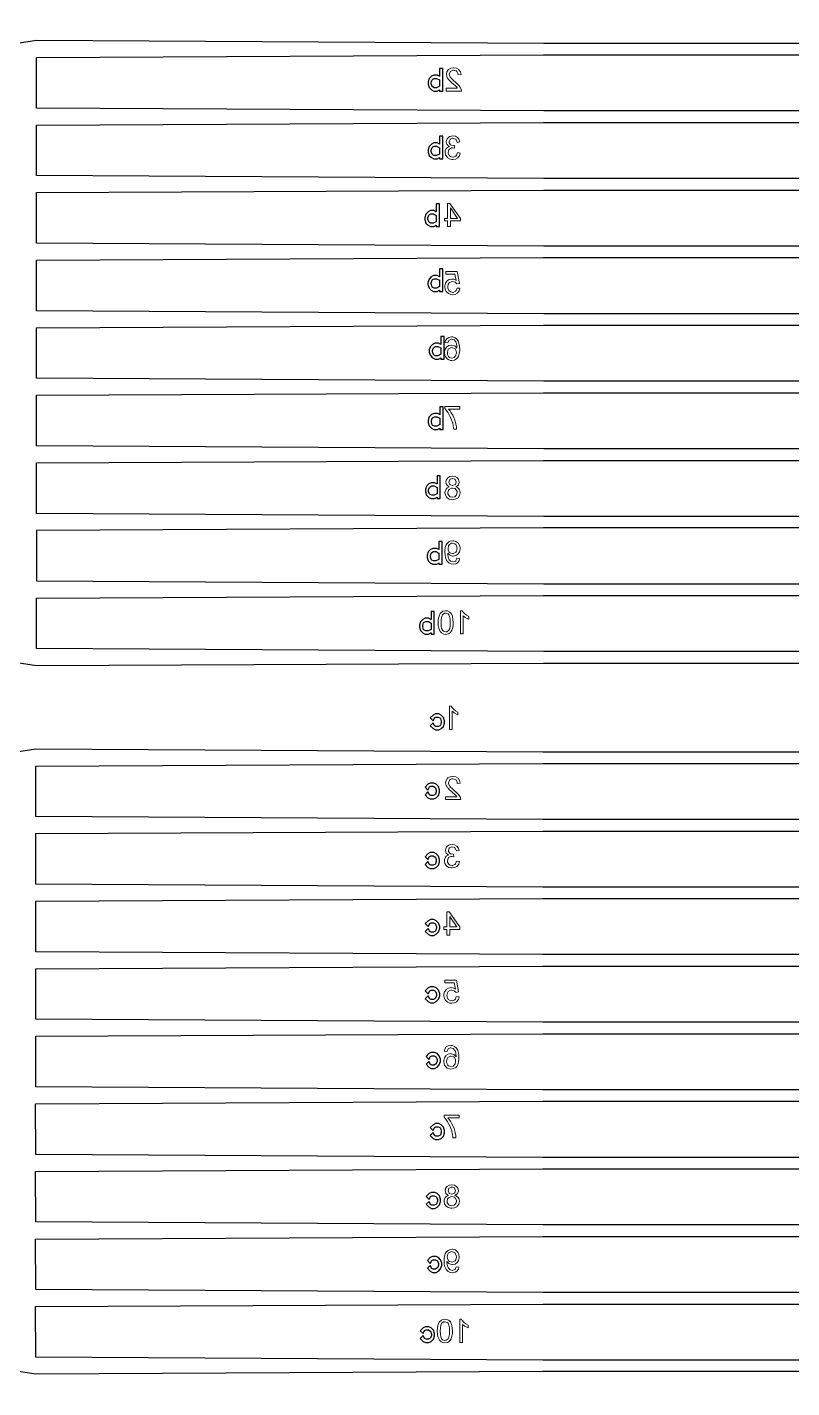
# Model space of a CAD drawing. Header units: millimetres. Extents: x 1762 to 23394, y 1311 to 16310.
# Drawn here: x 16381 to 18370, y 2232 to 5772 of the extents above; entities that cross this region are included whole.
import ezdxf

# ---------------------------------------------------------------- set-up
doc = ezdxf.new("R2010")
doc.units = ezdxf.units.MM
for name, color, linetype in [('2-LIGHT', 80, 'Continuous'), ('3-DARK', 5, 'Continuous'), ('4-LIGHT', 51, 'Continuous')]:
    doc.layers.add(name, color=color, linetype=linetype)

msp = doc.modelspace()

# ---------------------------------------------------------------- linework, layer by layer
at = {"layer": '2-LIGHT'}
for points in [[(21840, 4981.6), (20725.8, 4950.7, 0.399021), (20174.4, 5478.6, -0.298237), (20091.9, 5532.6), (20091.9, 5532.6, 0.298237), (19906.4, 5654), (19883.6, 5707.7), (19883.6, 5707.7, 0.297874), (19788, 5771.6), (19788, 5771.6), (19718.6, 5772.3), (18769.3, 5772.3, 0.414202), (18763.3, 5766.3), (18763.3, 5760.3), (18415.9, 5760.3, 0.414214), (18409.9, 5754.3), (18409.9, 5730.2), (17725, 5730.2), (16405.9, 5737.9), (11520.9, 4983.2, -0.038341)], [(16405.2, 4111.4), (17724.3, 4118), (18409.9, 4118), (18409.9, 4118), (18409.9, 4094, 0.414214), (18415.9, 4088), (18763.3, 4088), (18763.3, 4082, 0.414202), (18769.3, 4076), (19718.6, 4075.9), (19788, 4076.7), (19788, 4076.7, 0.297874), (19883.6, 4140.6), (19883.6, 4140.6), (19906.4, 4194.4, 0.297847), (20091.6, 4315.8), (20091.6, 4315.8, -0.298237), (20174.1, 4369.8, 0.399114), (20725.7, 4897.6), (21839.9, 4866.8)], [(11518.9, 3139.6), (16403.9, 3894.4), (17723, 3886.7), (18407.9, 3886.7), (18407.9, 3910.8, -0.414214), (18413.9, 3916.8), (18761.2, 3916.8), (18761.2, 3922.8, -0.414202), (18767.2, 3928.8), (19716.6, 3928.8), (19786, 3928.1), (19786, 3928.1, -0.297874), (19881.5, 3864.2), (19881.5, 3864.2), (19904.4, 3810.4)], [(21837.9, 3023.3), (20723.7, 3054, -0.399114), (20172.1, 2526.3, 0.298237), (20089.6, 2472.3), (20089.6, 2472.3, -0.297847), (19904.4, 2350.8), (19881.5, 2297), (19881.5, 2297, -0.297874), (19786, 2233.1), (19786, 2233.1), (19716.6, 2232.4), (18767.2, 2232.4, -0.414202), (18761.2, 2238.4), (18761.2, 2244.4), (18413.9, 2244.4, -0.414214), (18407.9, 2250.4), (18407.9, 2274.5), (18407.9, 2274.5), (17722.3, 2274.5), (16403.8, 2267.9), (11518.9, 3022.6, 0.038341)]]:
    msp.add_lwpolyline(points, format="xyb", dxfattribs=at)
msp.add_lwpolyline([(11520.9, 4866.1), (16405.9, 4111.4)], dxfattribs=at)
at = {"layer": '2-LIGHT', "lineweight": 0}
msp.add_lwpolyline([(17485.9, 4002.9), (17490.8, 3997.5), (17495.3, 3994), (17501.5, 3990.5), (17501.5, 3983.5), (17500.2, 3984), (17493.7, 3987.3), (17492.4, 3988.1), (17487, 3992.4), (17487, 3945.3), (17479.5, 3945.3), (17479.5, 4005.6), (17484.3, 4005.6)], close=True, dxfattribs=at)
at = {"layer": '2-LIGHT'}
msp.add_lwpolyline([(17429.7, 3954.9), (17437.1, 3947.4), (17443.2, 3944.4), (17452.2, 3944.4), (17458.3, 3947.4), (17464.1, 3953.3), (17467, 3962), (17467, 3968), (17464.1, 3976.7), (17458.3, 3982.6), (17452.1, 3985.6), (17443.2, 3985.6), (17437.1, 3982.7), (17429.7, 3975.1), (17437.1, 3967.5), (17441.1, 3975.4), (17444.6, 3977.2), (17450.7, 3977.2), (17454.7, 3975.1), (17456.4, 3973.5), (17458.6, 3967.1), (17458.6, 3963), (17456.4, 3956.5), (17454.7, 3954.9), (17450.7, 3952.8), (17444.6, 3952.8), (17441.1, 3954.6), (17437.1, 3962.5)], close=True, dxfattribs=at)
at = {"layer": '3-DARK'}
for points in [[(18409.9, 5554.4), (17725, 5554.4), (16405.9, 5562.1), (16405.9, 5693.6), (17724.3, 5700.2), (18409.9, 5700.2)], [(16405.9, 5517.8), (17724.3, 5524.4), (18409.9, 5524.4)], [(18409.9, 5378.6), (17725, 5378.6), (16405.9, 5386.3), (16405.9, 5386.3), (16406, 5517.8)], [(16406, 5342), (17724.3, 5348.6), (18409.9, 5348.6)], [(18409.9, 5202.8), (17725, 5202.8), (16405.9, 5210.5), (16405.9, 5210.5), (16405.9, 5342)], [(16405.9, 5166.2), (17724.3, 5172.8), (18409.9, 5172.8)], [(18409.9, 5027), (17725, 5027), (16405.9, 5034.7), (16405.9, 5034.7), (16406, 5166.2)], [(16406, 4990.4), (17724.3, 4997), (18409.9, 4997)], [(18409.9, 4851.2), (17725, 4851.2), (16405.9, 4858.9), (16405.9, 4858.9), (16405.9, 4990.4)], [(18409.9, 4675.4), (17725, 4675.4), (16405.9, 4683.1), (16405.9, 4683.1), (16405.2, 4814.6)], [(16405.9, 4814.6), (17724.3, 4821.2), (18409.9, 4821.2)], [(18409.9, 4499.6), (17725, 4499.6), (16405.9, 4507.3), (16405.9, 4507.3), (16405.2, 4638.8), (16405.2, 4638.8), (17724.3, 4645.4), (18409.9, 4645.4)], [(18409.9, 4469.6), (17724.3, 4469.6), (16405.2, 4463), (16405.2, 4463), (16405.9, 4331.5), (16405.9, 4331.5), (17725, 4323.8), (18409.9, 4323.8)], [(18409.9, 4148), (17725, 4148), (16405.9, 4155.7), (16405.9, 4155.7), (16405.2, 4287.2), (16405.2, 4287.2), (17724.3, 4293.8), (18409.9, 4293.8)], [(18407.9, 3710.9), (17723, 3710.9), (16403.9, 3718.6), (16403.9, 3850), (17722.3, 3856.7), (18407.9, 3856.7)], [(16403.9, 3674.2), (17722.3, 3680.9), (18407.9, 3680.9)], [(18407.9, 3535.1), (17723, 3535.1), (16403.9, 3542.8), (16403.9, 3542.8), (16404, 3674.2)], [(16404, 3498.4), (17722.3, 3505.1), (18407.9, 3505.1)], [(18407.9, 3359.3), (17723, 3359.3), (16403.9, 3367), (16403.9, 3367), (16403.9, 3498.4)], [(16403.9, 3322.6), (17722.3, 3329.3), (18407.9, 3329.3)], [(18407.9, 3183.5), (17723, 3183.5), (16403.9, 3191.2), (16403.9, 3191.2), (16403.9, 3322.7)], [(16403.9, 3146.9), (17722.3, 3153.5), (18407.9, 3153.5)], [(18407.9, 3007.7), (17723, 3007.7), (16403.9, 3015.4), (16403.9, 3015.4), (16403.9, 3146.9)], [(18407.9, 2656.1), (17723, 2656.1), (16403.9, 2663.8), (16403.9, 2663.8), (16403.2, 2795.2), (16403.2, 2795.2), (17722.3, 2801.9), (18407.9, 2801.9)], [(18407.9, 2480.3), (17723, 2480.3), (16403.9, 2488), (16403.9, 2488), (16403.2, 2619.4), (16403.2, 2619.4), (17722.3, 2626.1), (18407.9, 2626.1)], [(18407.9, 2304.5), (17723, 2304.5), (16403.9, 2312.2), (16403.9, 2312.2), (16403.2, 2443.6), (16403.2, 2443.6), (17722.3, 2450.3), (18407.9, 2450.3)]]:
    msp.add_lwpolyline(points, dxfattribs=at)
at = {"layer": '3-DARK', "linetype": 'Continuous'}
for points in [[(16403.9, 2971.1), (17722.3, 2977.7), (18407.9, 2977.7)], [(18407.9, 2831.9), (17723, 2831.9), (16403.9, 2839.6), (16403.9, 2839.6), (16403.2, 2971)]]:
    msp.add_lwpolyline(points, dxfattribs=at)
at = {"layer": '4-LIGHT'}
for points in [[(17424.1, 5623.9), (17427, 5615.3), (17432.8, 5609.3), (17438.9, 5606.3), (17447.9, 5606.3), (17454.1, 5609.3), (17454.3, 5609.6), (17454.3, 5606.3), (17462.8, 5606.3), (17462.8, 5665.2), (17454.3, 5665.2), (17454.3, 5644.3), (17454, 5644.6), (17447.9, 5647.6), (17439, 5647.6), (17432.8, 5644.6), (17427, 5638.6), (17424.1, 5629.9)], [(17432.6, 5624.9), (17432.6, 5629), (17434.7, 5635.4), (17436.4, 5637.1), (17440.4, 5639.1), (17446.5, 5639.1), (17454.3, 5635.2), (17454.3, 5618.7), (17446.5, 5614.7), (17440.4, 5614.7), (17436.4, 5616.8), (17434.7, 5618.4)], [(17424.1, 5447.6), (17427, 5438.9), (17432.8, 5433), (17438.9, 5430), (17447.9, 5430), (17454.1, 5433), (17454.3, 5433.3), (17454.3, 5430), (17462.8, 5430), (17462.8, 5488.9), (17454.3, 5488.9), (17454.3, 5467.9), (17454, 5468.2), (17447.9, 5471.2), (17439, 5471.2), (17432.8, 5468.2), (17427, 5462.3), (17424.1, 5453.6)], [(17432.6, 5448.6), (17432.6, 5452.7), (17434.7, 5459.1), (17436.4, 5460.7), (17440.4, 5462.8), (17446.5, 5462.8), (17454.3, 5458.9), (17454.3, 5442.4), (17446.5, 5438.4), (17440.4, 5438.4), (17436.4, 5440.5), (17434.7, 5442.1)], [(17415.4, 5271.6), (17418.3, 5262.9), (17424.1, 5256.9), (17430.2, 5253.9), (17439.2, 5253.9), (17445.3, 5256.9), (17445.6, 5257.2), (17445.6, 5253.9), (17454.1, 5253.9), (17454.1, 5312.8), (17445.6, 5312.8), (17445.6, 5291.9), (17445.3, 5292.2), (17439.2, 5295.2), (17430.2, 5295.2), (17424.1, 5292.2), (17418.3, 5286.2), (17415.4, 5277.5)], [(17423.8, 5272.5), (17423.8, 5276.6), (17426, 5283.1), (17427.7, 5284.7), (17431.7, 5286.7), (17437.8, 5286.7), (17445.6, 5282.8), (17445.6, 5266.3), (17437.8, 5262.4), (17431.7, 5262.4), (17427.7, 5264.4), (17426, 5266.1)], [(17423.8, 5102.5), (17426.7, 5093.8), (17432.6, 5087.9), (17438.7, 5084.9), (17447.7, 5084.9), (17453.8, 5087.9), (17454.1, 5088.2), (17454.1, 5084.9), (17462.5, 5084.9), (17462.5, 5143.7), (17454.1, 5143.7), (17454.1, 5122.8), (17453.8, 5123.1), (17447.7, 5126.1), (17438.7, 5126.1), (17432.6, 5123.1), (17426.7, 5117.2), (17423.8, 5108.5)], [(17432.3, 5103.5), (17432.3, 5107.6), (17434.4, 5114), (17436.1, 5115.6), (17440.1, 5117.7), (17446.2, 5117.7), (17454.1, 5113.8), (17454.1, 5097.3), (17446.2, 5093.3), (17440.1, 5093.3), (17436.1, 5095.3), (17434.4, 5097)], [(17427.3, 4926.6), (17430.2, 4917.9), (17436.1, 4912), (17442.2, 4908.9), (17451.2, 4908.9), (17457.3, 4912), (17457.6, 4912.3), (17457.6, 4908.9), (17466, 4908.9), (17466, 4967.8), (17457.6, 4967.8), (17457.6, 4946.9), (17457.3, 4947.2), (17451.2, 4950.2), (17442.2, 4950.2), (17436.1, 4947.2), (17430.2, 4941.2), (17427.3, 4932.6)], [(17435.8, 4927.5), (17435.8, 4931.6), (17437.9, 4938.1), (17439.6, 4939.7), (17443.6, 4941.7), (17449.7, 4941.7), (17457.6, 4937.8), (17457.6, 4921.3), (17449.7, 4917.4), (17443.6, 4917.4), (17439.6, 4919.4), (17437.9, 4921.1)], [(17424.5, 4743.7), (17427.4, 4735), (17433.3, 4729.1), (17439.4, 4726.1), (17448.4, 4726.1), (17454.5, 4729.1), (17454.8, 4729.4), (17454.8, 4726.1), (17463.2, 4726.1), (17463.2, 4785), (17454.8, 4785), (17454.8, 4764), (17454.5, 4764.3), (17448.4, 4767.3), (17439.4, 4767.3), (17433.3, 4764.3), (17427.4, 4758.4), (17424.5, 4749.7)], [(17433, 4744.7), (17433, 4748.8), (17435.1, 4755.2), (17436.8, 4756.8), (17440.8, 4758.9), (17446.9, 4758.9), (17454.8, 4755), (17454.8, 4738.5), (17446.9, 4734.5), (17440.8, 4734.5), (17436.8, 4736.5), (17435.1, 4738.2)], [(17417.3, 4563.7), (17420.1, 4555), (17426, 4549.1), (17432.1, 4546.1), (17441.1, 4546.1), (17447.2, 4549.1), (17447.5, 4549.4), (17447.5, 4546.1), (17456, 4546.1), (17456, 4605), (17447.5, 4605), (17447.5, 4584.1), (17447.2, 4584.4), (17441.1, 4587.3), (17432.1, 4587.3), (17426, 4584.4), (17420.1, 4578.4), (17417.3, 4569.7)], [(17425.7, 4564.7), (17425.7, 4568.8), (17427.9, 4575.2), (17429.6, 4576.9), (17433.6, 4578.9), (17439.7, 4578.9), (17447.5, 4575), (17447.5, 4558.5), (17439.7, 4554.5), (17433.6, 4554.5), (17429.6, 4556.6), (17427.9, 4558.2)], [(17421.8, 4392.8), (17424.7, 4384.1), (17430.6, 4378.2), (17436.7, 4375.2), (17445.7, 4375.2), (17451.8, 4378.2), (17452.1, 4378.5), (17452.1, 4375.2), (17460.5, 4375.2), (17460.5, 4434.1), (17452.1, 4434.1), (17452.1, 4413.2), (17451.8, 4413.4), (17445.7, 4416.4), (17436.7, 4416.4), (17430.6, 4413.4), (17424.7, 4407.5), (17421.8, 4398.8)], [(17430.3, 4393.8), (17430.3, 4397.9), (17432.4, 4404.3), (17434.1, 4405.9), (17438.1, 4408), (17444.2, 4408), (17452.1, 4404.1), (17452.1, 4387.6), (17444.2, 4383.6), (17438.1, 4383.6), (17434.1, 4385.7), (17432.4, 4387.3)], [(17401.7, 4211), (17404.6, 4202.3), (17410.5, 4196.4), (17416.6, 4193.3), (17425.6, 4193.3), (17431.7, 4196.4), (17432, 4196.6), (17432, 4193.3), (17440.4, 4193.3), (17440.4, 4252.2), (17432, 4252.2), (17432, 4231.3), (17431.7, 4231.6), (17425.6, 4234.6), (17416.6, 4234.6), (17410.5, 4231.6), (17404.6, 4225.6), (17401.7, 4216.9)], [(17410.2, 4211.9), (17410.2, 4216), (17412.3, 4222.5), (17414, 4224.1), (17418, 4226.1), (17424.1, 4226.1), (17432, 4222.2), (17432, 4205.7), (17424.1, 4201.8), (17418, 4201.8), (17414, 4203.8), (17412.3, 4205.5)], [(17416.4, 3775), (17423.8, 3767.6), (17429.9, 3764.5), (17438.9, 3764.5), (17445, 3767.6), (17450.9, 3773.5), (17453.8, 3782.2), (17453.8, 3788.2), (17450.9, 3796.8), (17445, 3802.8), (17438.9, 3805.8), (17429.9, 3805.8), (17423.8, 3802.8), (17416.4, 3795.3), (17423.9, 3787.7), (17427.8, 3795.6), (17431.3, 3797.3), (17437.5, 3797.3), (17441.5, 3795.3), (17443.2, 3793.7), (17445.3, 3787.2), (17445.3, 3783.1), (17443.2, 3776.7), (17441.5, 3775), (17437.5, 3773), (17431.3, 3773), (17427.8, 3774.8), (17423.9, 3782.7)], [(17416.4, 3594), (17423.8, 3586.5), (17429.9, 3583.5), (17438.9, 3583.5), (17445, 3586.5), (17450.9, 3592.4), (17453.8, 3601.1), (17453.8, 3607.1), (17450.9, 3615.8), (17445, 3621.7), (17438.9, 3624.7), (17429.9, 3624.7), (17423.8, 3621.7), (17416.4, 3614.2), (17423.9, 3606.6), (17427.8, 3614.5), (17431.3, 3616.3), (17437.5, 3616.3), (17441.5, 3614.2), (17443.2, 3612.6), (17445.3, 3606.2), (17445.3, 3602.1), (17443.2, 3595.6), (17441.5, 3594), (17437.5, 3591.9), (17431.3, 3591.9), (17427.8, 3593.7), (17423.9, 3601.6)], [(17417, 3419.8), (17424.4, 3412.3), (17430.5, 3409.3), (17439.5, 3409.3), (17445.6, 3412.3), (17451.5, 3418.3), (17454.4, 3427), (17454.4, 3432.9), (17451.5, 3441.6), (17445.6, 3447.6), (17439.5, 3450.6), (17430.5, 3450.6), (17424.4, 3447.6), (17417, 3440.1), (17424.4, 3432.5), (17428.4, 3440.4), (17431.9, 3442.1), (17438.1, 3442.1), (17442, 3440.1), (17443.7, 3438.4), (17445.9, 3432), (17445.9, 3427.9), (17443.7, 3421.5), (17442, 3419.8), (17438.1, 3417.8), (17431.9, 3417.8), (17428.4, 3419.5), (17424.4, 3427.5)], [(17417, 3244.8), (17424.4, 3237.3), (17430.5, 3234.3), (17439.5, 3234.3), (17445.6, 3237.3), (17451.5, 3243.3), (17454.4, 3251.9), (17454.4, 3257.9), (17451.5, 3266.6), (17445.6, 3272.6), (17439.5, 3275.6), (17430.5, 3275.6), (17424.4, 3272.6), (17417, 3265.1), (17424.4, 3257.5), (17428.4, 3265.3), (17431.9, 3267.1), (17438.1, 3267.1), (17442, 3265.1), (17443.7, 3263.4), (17445.9, 3257), (17445.9, 3252.9), (17443.7, 3246.5), (17442, 3244.8), (17438.1, 3242.8), (17431.9, 3242.8), (17428.4, 3244.5), (17424.4, 3252.5)], [(17418.8, 3074), (17426.2, 3066.5), (17432.3, 3063.5), (17441.3, 3063.5), (17447.4, 3066.5), (17453.2, 3072.4), (17456.1, 3081.1), (17456.1, 3087.1), (17453.2, 3095.8), (17447.4, 3101.8), (17441.3, 3104.8), (17432.3, 3104.8), (17426.2, 3101.8), (17418.8, 3094.2), (17426.2, 3086.6), (17430.2, 3094.5), (17433.7, 3096.3), (17439.8, 3096.3), (17443.8, 3094.3), (17445.5, 3092.6), (17447.7, 3086.2), (17447.7, 3082.1), (17445.5, 3075.6), (17443.8, 3074), (17439.8, 3071.9), (17433.7, 3071.9), (17430.2, 3073.7), (17426.2, 3081.7)], [(17429.7, 2888.9), (17437.1, 2881.4), (17443.2, 2878.4), (17452.2, 2878.4), (17458.3, 2881.4), (17464.1, 2887.4), (17467, 2896), (17467, 2902), (17464.1, 2910.7), (17458.3, 2916.7), (17452.1, 2919.7), (17443.2, 2919.7), (17437.1, 2916.7), (17429.7, 2909.2), (17437.1, 2901.6), (17441.1, 2909.4), (17444.6, 2911.2), (17450.7, 2911.2), (17454.7, 2909.2), (17456.4, 2907.5), (17458.6, 2901.1), (17458.6, 2897), (17456.4, 2890.6), (17454.7, 2888.9), (17450.7, 2886.9), (17444.6, 2886.9), (17441.1, 2888.6), (17437.1, 2896.6)], [(17419.4, 2709.8), (17426.8, 2702.3), (17432.9, 2699.3), (17441.9, 2699.3), (17448, 2702.3), (17453.8, 2708.2), (17456.7, 2716.9), (17456.7, 2722.9), (17453.8, 2731.6), (17448, 2737.5), (17441.9, 2740.5), (17432.9, 2740.5), (17426.8, 2737.5), (17419.4, 2730), (17426.8, 2722.4), (17430.8, 2730.3), (17434.3, 2732.1), (17440.4, 2732.1), (17444.4, 2730), (17446.1, 2728.4), (17448.3, 2722), (17448.3, 2717.8), (17446.1, 2711.4), (17444.4, 2709.7), (17440.4, 2707.7), (17434.3, 2707.7), (17430.8, 2709.5), (17426.8, 2717.4)], [(17422.3, 2543.2), (17429.7, 2535.8), (17435.8, 2532.7), (17444.8, 2532.7), (17450.9, 2535.8), (17456.8, 2541.7), (17459.7, 2550.4), (17459.7, 2556.4), (17456.8, 2565), (17450.9, 2571), (17444.8, 2574), (17435.8, 2574), (17429.7, 2571), (17422.3, 2563.5), (17429.7, 2555.9), (17433.7, 2563.8), (17437.2, 2565.5), (17443.4, 2565.5), (17447.4, 2563.5), (17449.1, 2561.9), (17451.2, 2555.4), (17451.2, 2551.3), (17449.1, 2544.9), (17447.3, 2543.2), (17443.4, 2541.2), (17437.2, 2541.2), (17433.7, 2543), (17429.7, 2550.9)], [(17403.9, 2360.6), (17411.4, 2353.2), (17417.5, 2350.1), (17426.4, 2350.1), (17432.6, 2353.2), (17438.4, 2359.1), (17441.3, 2367.8), (17441.3, 2373.8), (17438.4, 2382.4), (17432.6, 2388.4), (17426.4, 2391.4), (17417.5, 2391.4), (17411.4, 2388.4), (17403.9, 2380.9), (17411.4, 2373.3), (17415.3, 2381.2), (17418.9, 2382.9), (17425, 2382.9), (17429, 2380.9), (17430.7, 2379.3), (17432.8, 2372.8), (17432.8, 2368.7), (17430.7, 2362.3), (17429, 2360.6), (17425, 2358.6), (17418.9, 2358.6), (17415.3, 2360.4), (17411.4, 2368.3)]]:
    msp.add_lwpolyline(points, close=True, dxfattribs=at)
at = {"layer": '4-LIGHT', "lineweight": 0}
for points in [[(17498.4, 5665.5), (17504.1, 5662.3), (17504.6, 5661.7), (17508.1, 5656.4), (17510, 5649.4), (17502.2, 5648.6), (17501.9, 5651.5), (17499, 5657.4), (17497.3, 5658.8), (17490.6, 5660.7), (17488.2, 5660.4), (17482.3, 5657.4), (17481.5, 5656.4), (17479.3, 5650.2), (17479.6, 5647.7), (17482.8, 5641.3), (17484.7, 5638.9), (17489.5, 5634.3), (17496, 5628.6), (17501.1, 5624.1), (17505.4, 5619.5), (17507, 5617.3), (17510.5, 5611.4), (17511.3, 5606.3), (17471.5, 5606.3), (17471.5, 5613.6), (17501.1, 5613.6), (17497.9, 5617.6), (17495.7, 5619.5), (17489.5, 5625.1), (17487.9, 5626.2), (17482, 5631.6), (17478, 5635.6), (17476.6, 5637.2), (17473.1, 5642.9), (17473.1, 5643.2), (17471.8, 5649.9), (17472.9, 5656.4), (17476.6, 5661.7), (17477.4, 5662.6), (17483.3, 5665.5), (17490.3, 5666.6), (17491.4, 5666.6)], [(17495.7, 5429.4), (17488.7, 5428.4), (17486.3, 5428.4), (17479.6, 5430), (17474.2, 5433.7), (17473.4, 5434.5), (17469.6, 5440.5), (17468.5, 5446.9), (17468.8, 5450.7), (17471.5, 5456.6), (17473.4, 5458.8), (17479.6, 5461.7), (17478.5, 5462.3), (17473.7, 5466.8), (17473.1, 5467.4), (17471.5, 5473.8), (17471.5, 5475.2), (17473.7, 5481.7), (17474.5, 5483), (17479.9, 5487.6), (17482, 5488.4), (17489, 5489.5), (17495.2, 5488.7), (17500.8, 5485.4), (17504.6, 5480.8), (17507, 5474.1), (17499.8, 5472.8), (17499.2, 5475.2), (17496, 5480.8), (17495.2, 5481.4), (17488.7, 5483.5), (17487.9, 5483.5), (17481.7, 5480.8), (17481.2, 5480.3), (17479, 5474.1), (17479.3, 5471.7), (17482.8, 5466.6), (17484.4, 5465.5), (17491.2, 5464.2), (17492.5, 5464.2), (17493.3, 5457.7), (17487.9, 5458.5), (17485.5, 5458.2), (17479.6, 5455.3), (17478.2, 5453.4), (17476.4, 5446.9), (17476.6, 5443.7), (17479.9, 5438), (17482.3, 5436.2), (17488.7, 5434.3), (17490.1, 5434.5), (17496, 5437.2), (17497.9, 5439.1), (17500.3, 5446.1), (17507.8, 5445), (17506, 5438.3), (17501.7, 5432.9), (17501.4, 5432.7)], [(17480.9, 5313.9), (17508.4, 5274.9), (17508.4, 5268.2), (17482.5, 5268.2), (17482.5, 5253.9), (17475, 5253.9), (17475, 5268.2), (17466.9, 5268.2), (17466.9, 5274.9), (17475, 5274.9), (17475, 5313.9)], [(17482.5, 5302.1), (17482.5, 5274.9), (17501.1, 5274.9)], [(17494.9, 5077.3), (17487.9, 5076.2), (17483.1, 5076.8), (17477.2, 5079.2), (17472, 5083.8), (17471.2, 5084.9), (17468.3, 5090.8), (17467.5, 5097.8), (17467.5, 5099.7), (17469.1, 5106.4), (17472.9, 5111.8), (17473.7, 5112.6), (17479.3, 5116.1), (17486, 5117.2), (17490.9, 5116.4), (17497.3, 5113.4), (17494.1, 5129.5), (17470.2, 5129.5), (17470.2, 5136.5), (17500, 5136.5), (17505.7, 5105.9), (17499, 5104.8), (17494.4, 5109.1), (17487.9, 5110.7), (17484.4, 5110.2), (17478.8, 5106.9), (17476.6, 5104), (17475.3, 5097), (17475.8, 5092.1), (17478.8, 5086.5), (17481.5, 5084.3), (17487.9, 5082.4), (17489.3, 5082.4), (17495.5, 5085.4), (17497.1, 5087), (17499.5, 5093.7), (17507, 5093.2), (17507, 5092.9), (17505.2, 5086.2), (17501.1, 5081.1), (17500.6, 5080.5)], [(17500.6, 4912), (17498.2, 4909.6), (17492.5, 4906.4), (17485.8, 4905.3), (17482.3, 4905.6), (17476.1, 4908), (17473.4, 4909.9), (17469.4, 4915.3), (17467.7, 4919), (17466.9, 4925.8), (17466.9, 4927.6), (17468.5, 4934.4), (17472, 4939.8), (17472.3, 4940.3), (17478, 4944.1), (17484.7, 4945.4), (17486, 4945.1), (17492.8, 4943.3), (17494.4, 4942.4), (17499.2, 4937.3), (17499.2, 4937.6), (17498.7, 4945.4), (17497.1, 4951.1), (17496, 4953.5), (17491.7, 4958.6), (17485.5, 4960.5), (17483.9, 4960.5), (17478, 4957.5), (17478, 4957.3), (17475.3, 4951.1), (17468, 4951.6), (17469.6, 4957.3), (17473.4, 4962.6), (17478, 4965.3), (17485, 4966.7), (17488.7, 4966.4), (17494.9, 4964), (17500, 4959.7), (17502.5, 4955.6), (17504.6, 4950), (17506, 4942.7), (17506.5, 4934.4), (17506.5, 4930.9), (17505.4, 4923.1), (17503.5, 4916.9)], [(17483.3, 4938.4), (17477.7, 4935.2), (17475.8, 4932.2), (17474.5, 4925.5), (17475, 4920.9), (17477.7, 4915.3), (17479.6, 4913.4), (17485.8, 4911.5), (17492, 4913.1), (17492, 4913.4), (17496.3, 4918.5), (17496.5, 4919), (17497.9, 4925.8), (17497.6, 4929.5), (17494.7, 4935.2), (17492.5, 4936.8), (17486, 4938.7)], [(17507, 4785.5), (17507, 4778.5), (17477.7, 4778.5), (17480.4, 4775), (17484.4, 4769.4), (17488.2, 4762.9), (17491.2, 4756.7), (17493.8, 4750.2), (17495.7, 4743.5), (17496.8, 4739.7), (17498.2, 4732.5), (17498.4, 4726.3), (17490.9, 4726.3), (17490.6, 4729.2), (17489.8, 4736.2), (17488.2, 4743), (17487.7, 4744.3), (17485.5, 4750.8), (17482.8, 4757.2), (17479.3, 4763.7), (17476.1, 4769.4), (17472, 4775), (17468, 4779.9), (17468, 4785.5)], [(17506.2, 4568.3), (17507.6, 4561.5), (17507.6, 4560.5), (17506, 4553.7), (17502.2, 4548.3), (17500.6, 4547), (17494.9, 4544), (17487.7, 4543), (17485.5, 4543.2), (17478.8, 4544.8), (17473.4, 4548.3), (17472.9, 4548.9), (17469.1, 4554.5), (17468, 4561.3), (17468.3, 4564.8), (17471, 4570.7), (17473.1, 4573.4), (17479.3, 4576.6), (17477.7, 4577.1), (17472.6, 4581.5), (17472.3, 4582), (17470.4, 4588.7), (17471.5, 4594.1), (17475.3, 4599.8), (17480.9, 4603.3), (17487.9, 4604.3), (17494.9, 4603.3), (17500.3, 4599.8), (17503.5, 4595.5), (17505.2, 4589), (17505.2, 4587.9), (17503, 4581.5), (17501.9, 4580.4), (17496, 4576.6), (17499.5, 4575.5), (17504.6, 4571.2)], [(17494.1, 4550.8), (17498.4, 4555.3), (17500, 4561.5), (17499.8, 4564.2), (17496.5, 4569.9), (17494.4, 4571.8), (17487.9, 4573.4), (17485, 4573.1), (17479, 4569.9), (17477.2, 4567.7), (17475.5, 4561.3), (17475.8, 4558.3), (17479, 4552.7), (17481.2, 4550.8), (17487.7, 4549.2)], [(17486.8, 4598.1), (17480.9, 4595.5), (17480.4, 4594.9), (17478, 4588.7), (17478, 4588.2), (17480.7, 4582.3), (17481.5, 4581.5), (17487.7, 4579.6), (17488.7, 4579.6), (17494.9, 4582.3), (17495.5, 4582.8), (17497.6, 4589), (17497.6, 4589.5), (17494.7, 4595.5), (17494.1, 4596.3), (17487.7, 4598.4)], [(17503.5, 4429.1), (17506.5, 4423.2), (17507.3, 4416.2), (17507.3, 4414), (17505.7, 4407.3), (17502.2, 4401.9), (17501.9, 4401.6), (17496.3, 4397.9), (17489.5, 4396.5), (17487.9, 4396.5), (17481.5, 4398.7), (17480.1, 4399.5), (17475.3, 4404.3), (17475.3, 4400.8), (17476.4, 4393.8), (17476.6, 4393.3), (17479, 4386.8), (17483.3, 4382.8), (17489.3, 4381.2), (17489.5, 4381.2), (17495.7, 4383.3), (17496.5, 4384.1), (17499.2, 4390.6), (17506.2, 4390.1), (17504.9, 4384.4), (17500.8, 4379), (17496.5, 4376.3), (17489.5, 4375), (17483.9, 4375.8), (17478, 4378.7), (17473.9, 4382.8), (17470.4, 4389), (17469.4, 4392.7), (17468.3, 4399.5), (17468, 4407.3), (17468, 4411.3), (17468.8, 4418.6), (17470.4, 4424.2), (17472.9, 4428.5), (17478, 4433.1), (17481.7, 4435.3), (17488.5, 4436.4), (17490.1, 4436.4), (17496.5, 4434.7), (17501.9, 4430.7)], [(17485.2, 4429.9), (17479.6, 4426.7), (17477.4, 4423.4), (17476.1, 4416.4), (17476.6, 4412.4), (17479.3, 4406.5), (17481.5, 4404.9), (17487.9, 4403), (17490.6, 4403.2), (17496.3, 4406.5), (17498.2, 4409.2), (17499.8, 4415.9), (17499.2, 4420.5), (17496.3, 4426.4), (17493.8, 4428.3), (17487.7, 4430.2)], [(17475, 4253.6), (17480.7, 4250.6), (17484.2, 4247.1), (17487.4, 4240.6), (17487.9, 4238), (17489, 4231.2), (17489.5, 4223.4), (17489.3, 4217.2), (17488.2, 4210), (17486.3, 4203.8), (17483.6, 4198.9), (17482.3, 4197.6), (17476.9, 4194.1), (17469.9, 4192.7), (17464.8, 4193.5), (17459.1, 4196.5), (17455.6, 4200), (17452.7, 4206.5), (17451.9, 4209.2), (17450.8, 4215.6), (17450.2, 4223.4), (17450.2, 4224), (17450.8, 4231.5), (17451.9, 4237.7), (17452.7, 4240.4), (17455.4, 4246.6), (17456.2, 4247.6), (17461.5, 4252.2), (17462.9, 4252.8), (17469.9, 4254.1)], [(17514.6, 4251.4), (17519.7, 4246), (17524.3, 4242.5), (17530.5, 4239), (17530.5, 4232), (17529.1, 4232.6), (17521, 4236.6), (17515.7, 4240.9), (17515.7, 4193.8), (17508.4, 4193.8), (17508.4, 4254.1), (17513, 4254.1)], [(17473.1, 4199.5), (17478.5, 4203.8), (17480.4, 4207.8), (17481.5, 4214.5), (17482, 4223.4), (17482, 4223.7), (17481.5, 4232.3), (17480.1, 4239), (17478, 4243.6), (17476.1, 4245.8), (17469.9, 4247.9), (17466.7, 4247.4), (17461.3, 4243.1), (17459.7, 4239), (17458.3, 4232.3), (17458, 4223.4), (17458.3, 4215.1), (17459.4, 4208.3), (17461.3, 4203.8), (17464, 4201.1), (17469.9, 4198.9)], [(17496.4, 3822), (17502.1, 3818.7), (17502.6, 3818.2), (17506.1, 3812.8), (17508, 3805.8), (17500.2, 3805), (17499.9, 3808), (17497, 3813.9), (17495.3, 3815.2), (17488.6, 3817.1), (17486.2, 3816.9), (17480.3, 3813.9), (17479.5, 3812.8), (17477.3, 3806.6), (17477.6, 3804.2), (17480.8, 3797.7), (17482.7, 3795.3), (17487.5, 3790.7), (17494, 3785.1), (17499.1, 3780.5), (17503.4, 3775.9), (17505, 3773.8), (17508.5, 3767.9), (17509.3, 3762.7), (17469.5, 3762.7), (17469.5, 3770), (17499.1, 3770), (17495.9, 3774.1), (17493.7, 3775.9), (17487.5, 3781.6), (17485.9, 3782.7), (17480, 3788.1), (17476, 3792.1), (17474.6, 3793.7), (17471.1, 3799.4), (17471.1, 3799.6), (17469.8, 3806.4), (17470.8, 3812.8), (17474.6, 3818.2), (17475.4, 3819), (17481.3, 3822), (17488.3, 3823), (17489.4, 3823)], [(17493.7, 3585.9), (17486.7, 3584.8), (17484.3, 3584.8), (17477.6, 3586.4), (17472.2, 3590.2), (17471.4, 3591), (17467.6, 3596.9), (17466.5, 3603.4), (17466.8, 3607.2), (17469.5, 3613.1), (17471.4, 3615.2), (17477.6, 3618.2), (17476.5, 3618.7), (17471.6, 3623.3), (17471.1, 3623.8), (17469.5, 3630.3), (17469.5, 3631.6), (17471.6, 3638.1), (17472.5, 3639.5), (17477.8, 3644), (17480, 3644.8), (17487, 3645.9), (17493.2, 3645.1), (17498.8, 3641.9), (17502.6, 3637.3), (17505, 3630.6), (17497.8, 3629.2), (17497.2, 3631.6), (17494, 3637.3), (17493.2, 3637.8), (17486.7, 3640), (17485.9, 3640), (17479.7, 3637.3), (17479.2, 3636.8), (17477, 3630.6), (17477.3, 3628.1), (17480.8, 3623), (17482.4, 3622), (17489.1, 3620.6), (17490.5, 3620.6), (17491.3, 3614.2), (17485.9, 3615), (17483.5, 3614.7), (17477.6, 3611.7), (17476.2, 3609.8), (17474.3, 3603.4), (17474.6, 3600.2), (17477.8, 3594.5), (17480.3, 3592.6), (17486.7, 3590.7), (17488.1, 3591), (17494, 3593.7), (17495.9, 3595.6), (17498.3, 3602.6), (17505.8, 3601.5), (17504, 3594.8), (17499.6, 3589.4), (17499.4, 3589.1)], [(17478.9, 3470.4), (17506.4, 3431.4), (17506.4, 3424.6), (17480.5, 3424.6), (17480.5, 3410.4), (17473, 3410.4), (17473, 3424.6), (17464.9, 3424.6), (17464.9, 3431.4), (17473, 3431.4), (17473, 3470.4)], [(17480.5, 3458.6), (17480.5, 3431.4), (17499.1, 3431.4)], [(17492.9, 3233.8), (17485.9, 3232.7), (17481.1, 3233.2), (17475.1, 3235.7), (17470, 3240.2), (17469.2, 3241.3), (17466.3, 3247.2), (17465.5, 3254.2), (17465.5, 3256.1), (17467.1, 3262.8), (17470.8, 3268.2), (17471.6, 3269), (17477.3, 3272.5), (17484, 3273.6), (17488.9, 3272.8), (17495.3, 3269.8), (17492.1, 3286), (17468.1, 3286), (17468.1, 3293), (17498, 3293), (17503.7, 3262.3), (17497, 3261.2), (17492.4, 3265.5), (17485.9, 3267.2), (17482.4, 3266.6), (17476.8, 3263.4), (17474.6, 3260.4), (17473.3, 3253.4), (17473.8, 3248.6), (17476.8, 3242.9), (17479.5, 3240.8), (17485.9, 3238.9), (17487.3, 3238.9), (17493.5, 3241.8), (17495.1, 3243.5), (17497.5, 3250.2), (17505, 3249.7), (17505, 3249.4), (17503.1, 3242.7), (17499.1, 3237.5), (17498.6, 3237)], [(17498.6, 3068.5), (17496.1, 3066.1), (17490.5, 3062.8), (17483.8, 3061.8), (17480.3, 3062), (17474.1, 3064.4), (17471.4, 3066.3), (17467.3, 3071.7), (17465.7, 3075.5), (17464.9, 3082.2), (17464.9, 3084.1), (17466.5, 3090.8), (17470, 3096.2), (17470.3, 3096.8), (17476, 3100.5), (17482.7, 3101.9), (17484, 3101.6), (17490.8, 3099.7), (17492.4, 3098.9), (17497.2, 3093.8), (17497.2, 3094.1), (17496.7, 3101.9), (17495.1, 3107.5), (17494, 3109.9), (17489.7, 3115.1), (17483.5, 3116.9), (17481.9, 3116.9), (17476, 3114), (17476, 3113.7), (17473.3, 3107.5), (17466, 3108.1), (17467.6, 3113.7), (17471.4, 3119.1), (17476, 3121.8), (17483, 3123.1), (17486.7, 3122.9), (17492.9, 3120.4), (17498, 3116.1), (17500.5, 3112.1), (17502.6, 3106.4), (17504, 3099.2), (17504.5, 3090.8), (17504.5, 3087.3), (17503.4, 3079.5), (17501.5, 3073.3)], [(17481.3, 3094.9), (17475.7, 3091.6), (17473.8, 3088.7), (17472.5, 3081.9), (17473, 3077.4), (17475.7, 3071.7), (17477.6, 3069.8), (17483.8, 3067.9), (17490, 3069.6), (17490, 3069.8), (17494.3, 3074.9), (17494.5, 3075.5), (17495.9, 3082.2), (17495.6, 3086), (17492.6, 3091.6), (17490.5, 3093.3), (17484, 3095.1)], [(17505, 2942), (17505, 2935), (17475.7, 2935), (17478.4, 2931.5), (17482.4, 2925.8), (17486.2, 2919.4), (17489.1, 2913.2), (17491.8, 2906.7), (17493.7, 2900), (17494.8, 2896.2), (17496.1, 2888.9), (17496.4, 2882.7), (17488.9, 2882.7), (17488.6, 2885.7), (17487.8, 2892.7), (17486.2, 2899.4), (17485.6, 2900.8), (17483.5, 2907.2), (17480.8, 2913.7), (17477.3, 2920.2), (17474.1, 2925.8), (17470, 2931.5), (17466, 2936.3), (17466, 2942)], [(17504.2, 2724.7), (17505.6, 2718), (17505.6, 2716.9), (17504, 2710.2), (17500.2, 2704.8), (17498.6, 2703.5), (17492.9, 2700.5), (17485.6, 2699.4), (17483.5, 2699.7), (17476.8, 2701.3), (17471.4, 2704.8), (17470.8, 2705.3), (17467.1, 2711), (17466, 2717.7), (17466.3, 2721.2), (17469, 2727.1), (17471.1, 2729.8), (17477.3, 2733.1), (17475.7, 2733.6), (17470.6, 2737.9), (17470.3, 2738.4), (17468.4, 2745.2), (17469.5, 2750.6), (17473.3, 2756.2), (17478.9, 2759.7), (17485.9, 2760.8), (17492.9, 2759.7), (17498.3, 2756.2), (17501.5, 2751.9), (17503.1, 2745.4), (17503.1, 2744.4), (17501, 2737.9), (17499.9, 2736.8), (17494, 2733.1), (17497.5, 2732), (17502.6, 2727.7)], [(17492.1, 2707.2), (17496.4, 2711.8), (17498, 2718), (17497.8, 2720.7), (17494.5, 2726.3), (17492.4, 2728.2), (17485.9, 2729.8), (17483, 2729.6), (17477, 2726.3), (17475.1, 2724.2), (17473.5, 2717.7), (17473.8, 2714.8), (17477, 2709.1), (17479.2, 2707.2), (17485.6, 2705.6)], [(17484.8, 2754.6), (17478.9, 2751.9), (17478.4, 2751.4), (17476, 2745.2), (17476, 2744.6), (17478.6, 2738.7), (17479.5, 2737.9), (17485.6, 2736), (17486.7, 2736), (17492.9, 2738.7), (17493.5, 2739.3), (17495.6, 2745.4), (17495.6, 2746), (17492.6, 2751.9), (17492.1, 2752.7), (17485.6, 2754.9)], [(17501.5, 2585.5), (17504.5, 2579.6), (17505.3, 2572.6), (17505.3, 2570.5), (17503.7, 2563.7), (17500.2, 2558.4), (17499.9, 2558.1), (17494.3, 2554.3), (17487.5, 2553), (17485.9, 2553), (17479.5, 2555.1), (17478.1, 2555.9), (17473.3, 2560.8), (17473.3, 2557.3), (17474.3, 2550.3), (17474.6, 2549.7), (17477, 2543.3), (17481.3, 2539.2), (17487.3, 2537.6), (17487.5, 2537.6), (17493.7, 2539.8), (17494.5, 2540.6), (17497.2, 2547), (17504.2, 2546.5), (17502.9, 2540.9), (17498.8, 2535.5), (17494.5, 2532.8), (17487.5, 2531.4), (17481.9, 2532.2), (17476, 2535.2), (17471.9, 2539.2), (17468.4, 2545.4), (17467.3, 2549.2), (17466.3, 2555.9), (17466, 2563.7), (17466, 2567.8), (17466.8, 2575), (17468.4, 2580.7), (17470.8, 2585), (17476, 2589.6), (17479.7, 2591.7), (17486.5, 2592.8), (17488.1, 2592.8), (17494.5, 2591.2), (17499.9, 2587.2)], [(17483.2, 2586.4), (17477.6, 2583.1), (17475.4, 2579.9), (17474.1, 2572.9), (17474.6, 2568.9), (17477.3, 2562.9), (17479.5, 2561.3), (17485.9, 2559.4), (17488.6, 2559.7), (17494.3, 2562.9), (17496.1, 2565.6), (17497.8, 2572.4), (17497.2, 2576.9), (17494.3, 2582.9), (17491.8, 2584.7), (17485.6, 2586.6)], [(17473, 2410), (17478.6, 2407.1), (17482.1, 2403.6), (17485.4, 2397.1), (17485.9, 2394.4), (17487, 2387.7), (17487.5, 2379.9), (17487.3, 2373.7), (17486.2, 2366.4), (17484.3, 2360.2), (17481.6, 2355.4), (17480.3, 2354), (17474.9, 2350.5), (17467.9, 2349.2), (17462.8, 2350), (17457.1, 2353), (17453.6, 2356.5), (17450.6, 2362.9), (17449.8, 2365.6), (17448.8, 2372.1), (17448.2, 2379.9), (17448.2, 2380.4), (17448.8, 2388), (17449.8, 2394.1), (17450.6, 2396.8), (17453.3, 2403), (17454.1, 2404.1), (17459.5, 2408.7), (17460.9, 2409.2), (17467.9, 2410.6)], [(17512.6, 2407.9), (17517.7, 2402.5), (17522.3, 2399), (17528.4, 2395.5), (17528.4, 2388.5), (17527.1, 2389), (17519, 2393.1), (17513.6, 2397.4), (17513.6, 2350.3), (17506.4, 2350.3), (17506.4, 2410.6), (17511, 2410.6)], [(17471.1, 2355.9), (17476.5, 2360.2), (17478.4, 2364.3), (17479.5, 2371), (17480, 2379.9), (17480, 2380.1), (17479.5, 2388.8), (17478.1, 2395.5), (17476, 2400.1), (17474.1, 2402.2), (17467.9, 2404.4), (17464.6, 2403.8), (17459.3, 2399.5), (17457.6, 2395.5), (17456.3, 2388.8), (17456, 2379.9), (17456.3, 2371.5), (17457.4, 2364.8), (17459.3, 2360.2), (17462, 2357.5), (17467.9, 2355.4)]]:
    msp.add_lwpolyline(points, close=True, dxfattribs=at)

doc.saveas('drawing.dxf')
